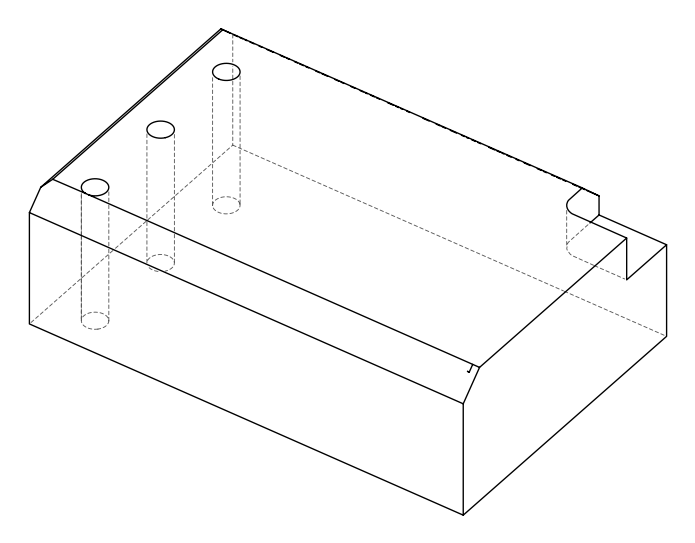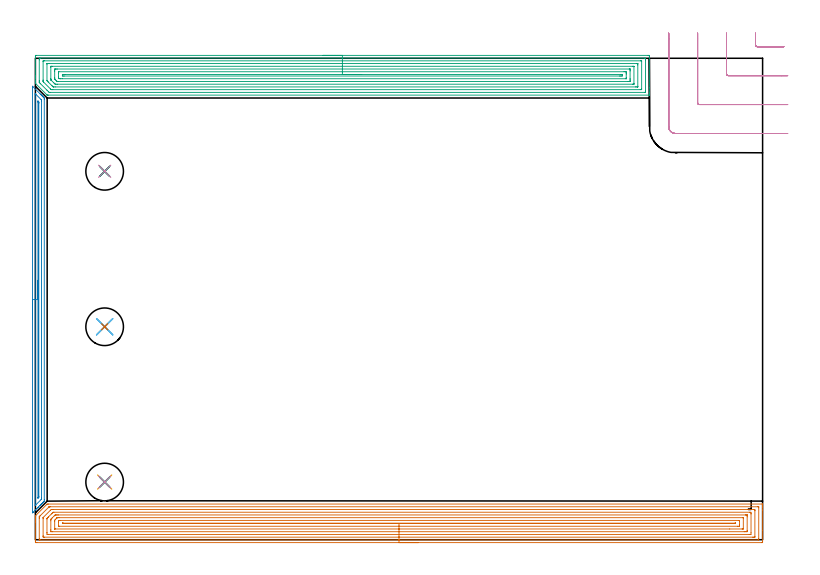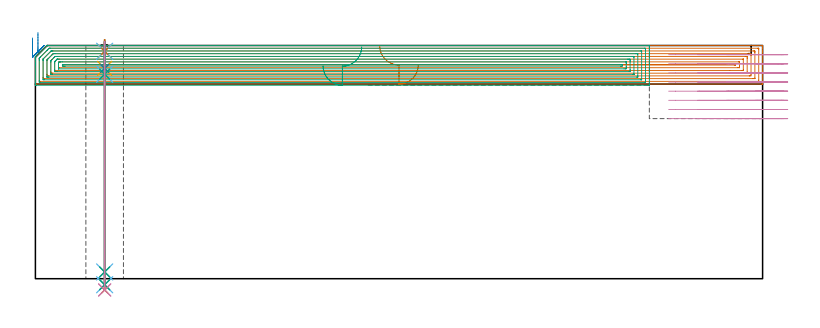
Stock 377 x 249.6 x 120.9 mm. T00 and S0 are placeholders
(PLAN: 16 operations, 11 tool changes, 58.9 min)
(1 AREA_MILL | FG_CHAMFER_SURFACE | UGT0205_001 | 24.27 min | 75398 mm3)
(2 AREA_MILL_1 | FG_CHAMFER_SURFACE_1 | UGT0205_001 | 5.32 min | 4110 mm3)
(3 AREA_MILL_2 | FG_CHAMFER_SURFACE_2 | UGT0205_001 | 20.56 min | 69071 mm3)
(4 MILL_CORNER_NOTCH_RECTANGULAR | CORNER_NOTCH_RECTANGULAR | UGT0201_094 | Follow Part, ap 5, ae 75% | 5.07 min | 105839 mm3)
(5 SPOT_DRILL | STEP1HOLE | NXT0321_9005460120000 | 0.05 min | 178 mm3)
(6 SPOT_DRILL_1 | STEP1HOLE_1 | NXT0321_9005460120000 | 0.05 min | 188 mm3)
(7 SPOT_DRILL_2 | STEP1HOLE_2 | NXT0321_9005460120000 | 0.05 min | 178 mm3)
(8 DRILL_BLIND_HOLE_INTO_CENTER | STEP1HOLE | UGT0301_198 | 0.06 min | 404 mm3)
(9 GUN_DRILL_THROUGH_HOLE | STEP1HOLE | UGT0307_003 | 0.59 min | 4210 mm3)
(10 SPADE_DRILL_TO_ENLARGE_THROUGH_HOLE | STEP1HOLE | UGT0306_010 | 0.52 min | 31255 mm3)
(11 DRILL_BLIND_HOLE_INTO_CENTER_1 | STEP1HOLE_1 | UGT0301_198 | 0.06 min | 416 mm3)
(12 GUN_DRILL_THROUGH_HOLE_1 | STEP1HOLE_1 | UGT0307_003 | 0.59 min | 4214 mm3)
(13 SPADE_DRILL_TO_ENLARGE_THROUGH_HOLE_1 | STEP1HOLE_1 | UGT0306_010 | 0.52 min | 31262 mm3)
(14 DRILL_BLIND_HOLE_INTO_CENTER_2 | STEP1HOLE_2 | UGT0301_198 | 0.06 min | 390 mm3)
(15 GUN_DRILL_THROUGH_HOLE_2 | STEP1HOLE_2 | UGT0307_003 | 0.59 min | 4219 mm3)
(16 SPADE_DRILL_TO_ENLARGE_THROUGH_HOLE_2 | STEP1HOLE_2 | UGT0306_010 | 0.52 min | 31261 mm3)
(TOOL UGT0205_001 | Chamfer Mill 20 x 3 x 45 deg. | D20 FL50 Z2)
(TOOL UGT0201_094 | End mill 20 mm | D20 FL38 Z4)
(TOOL NXT0321_9005460120000 | NC Spot Drill, 142deg, 12mm, Carbide, Uncoated | D12 PA142 FL30 Z2)
(TOOL UGT0301_198 | Twist Drill 7.9 mm | D7.9 PA118 FL73 Z2)
(TOOL UGT0307_003 | Gun Drill 7 mm | D7 PA130 FL24 Z1)
(TOOL UGT0306_010 | Spade Drill 19.5mm | D19.5 PA132 FL10 Z2)
(OP 1 AREA_MILL)
G17 G21 G94 G90
T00 M6
G54
G17 G0 G90 X198.5 Y-1.5 S1061 M3
G43 Z130.9 H0
Z110.9
G94 G1 X198.462 Z110.028 F250.
X198.348 Z109.164
X198.159 Z108.312
X197.897 Z107.48
X197.563 Z106.674
X197.16 Z105.9
X196.692 Z105.164
X196.16 Z104.472
X195.571 Z103.829
X194.928 Z103.24
X194.236 Z102.709
X193.5 Z102.24
X192.726 Z101.837
X191.92 Z101.503
X191.088 Z101.241
X190.237 Z101.052
X189.372 Z100.938
X188.5 Z100.9
X0.729
X0.608 Y-1.499 Z100.901
X0.007 Y-1.492 Z100.906
X0.004 Y-1.485 Z100.912
X0.001 Y-0.881 Z101.516
X0. Y-0.273 Z102.124
Y8.947 Z111.341
Y9.517 Z111.914
Y9.84 Z112.237
Y10.411 Z112.807
Y10.734 Z113.129
Y11.379 Z113.779
Y12.074 Z114.473
X0.001 Y12.199 Z114.598
X0.01 Y12.41 Z114.805
X0.12 Y12.52 Z114.919
X0.161 Y12.562 Z114.96
X5.963 Y18.364 Z120.762
X6.1 Y18.503 Z120.897
X6.817 Y18.5 Z120.9
X376.843
X376.99 Y18.505 Z120.895
X376.993 Y18.44 Z120.832
X377. Y18.053 Z120.452
Y17.633 Z120.032
Y16.988 Z119.383
Y15.771 Z118.168
Y15.201 Z117.595
Y4.765 Z107.162
X376.999 Y-0.881 Z101.516
X376.996 Y-1.485 Z100.912
X376.993 Y-1.491 Z100.906
X376.392 Y-1.5 Z100.9
X188.5
Y-0.086 Z102.314
X2.393 Y-0.085 Z102.315
X2.295 Y-0.084 Z102.316
X2.099 Y-0.079 Z102.321
X2.009 Y-0.072 Z102.328
X2.006 Y-0.043 Z102.357
X2.004 Y0.012 Z102.412
X2. Y0.405 Z102.805
Y11.127 Z113.527
X2.002 Y11.627 Z114.027
X2.006 Y11.823 Z114.223
X2.01 Y11.921 Z114.321
X2.02 Y11.959 Z114.359
X2.039 Y11.981 Z114.381
X2.393 Y12.343 Z114.743
X2.481 Y12.432 Z114.832
X6.947 Y16.897 Z119.297
X7.04 Y16.988 Z119.388
X7.122 Y17.063 Z119.463
X7.138 Y17.077 Z119.477
X7.226 Y17.08 Z119.48
X7.356 Y17.084 Z119.484
X7.552 Y17.085 Z119.485
X7.65 Y17.086 Z119.486
X374.607 Y17.085 Z119.485
X374.705 Y17.084 Z119.484
X374.901 Y17.079 Z119.479
X374.991 Y17.072 Z119.472
X374.994 Y17.043 Z119.443
X374.996 Y16.988 Z119.388
X375. Y16.595 Z118.995
X374.999 Y0.514 Z102.914
X374.992 Y0.012 Z102.412
X374.99 Y-0.079 Z102.321
X374.803 Y-0.083 Z102.317
X374.705 Y-0.085 Z102.315
X188.5 Y-0.086 Z102.314
Y1.328 Z103.728
X4.648 Y1.329 Z103.729
X4.178 Y1.333 Z103.733
X4.031 Y1.335 Z103.735
X4.01 Y1.622 Z104.022
X4.003 Y1.799 Z104.199
X4. Y1.977 Z104.377
Y10.912 Z113.312
X4.001 Y11.269 Z113.669
X4.006 Y11.448 Z113.848
X4.01 Y11.491 Z113.891
X4.041 Y11.53 Z113.93
X4.127 Y11.627 Z114.027
X7.748 Y15.249 Z117.649
X8.177 Y15.665 Z118.065
X8.641 Y15.669 Z118.069
X9.064 Y15.671 Z118.071
X372.352
X372.822 Y15.667 Z118.067
X372.969 Y15.665 Z118.065
X372.99 Y15.378 Z117.778
X372.997 Y15.201 Z117.601
X373. Y15.023 Z117.423
X372.999 Y1.622 Z104.022
X372.994 Y1.443 Z103.843
X372.989 Y1.335 Z103.735
X372.939 Y1.332 Z103.732
X372.822 Y1.33 Z103.73
X372.4 Y1.329 Z103.729
X371.929 Y1.328 Z103.728
X188.5
Y2.743 Z105.143
X6.806
X6.021 Y2.75 Z105.15
X6. Y3.549 Z105.949
Y3.586 Z105.986
X6.001 Y10.734 Z113.134
X6.007 Y10.948 Z113.348
X6.012 Y11.052 Z113.452
X6.079 Y11.122 Z113.522
X6.271 Y11.319 Z113.719
X6.576 Y11.627 Z114.027
X6.716 Y11.767 Z114.167
X8.362 Y13.414 Z115.814
X8.641 Y13.692 Z116.092
X8.951 Y13.997 Z116.397
X9.151 Y14.19 Z116.59
X9.222 Y14.25 Z116.65
X9.584 Y14.257 Z116.657
X370.195
X370.978 Y14.25 Z116.65
X370.999 Y13.451 Z115.851
X371. Y13.414 Z115.814
X370.999 Y3.586 Z105.986
X370.98 Y2.75 Z105.15
X370.144 Y2.743 Z105.143
X370.094
X188.5
Y4.157 Z106.557
X8.963
X8.641 Y4.158 Z106.558
X8.066 Y4.162 Z106.562
X8.024 Y4.164 Z106.564
X8.01 Y4.175 Z106.575
X8.004 Y4.224 Z106.624
X8.001 Y4.48 Z106.88
X8. Y5.121 Z107.521
X8.001 Y9.84 Z112.24
X8.006 Y10.475 Z112.875
X8.014 Y10.603 Z113.003
X8.138 Y10.734 Z113.134
X8.387 Y10.987 Z113.387
X8.641 Y11.243 Z113.643
X9.726 Y12.327 Z114.727
X9.922 Y12.52 Z114.92
X10.178 Y12.768 Z115.168
X10.269 Y12.836 Z115.236
X10.426 Y12.838 Z115.238
X10.997 Y12.842 Z115.242
X11.319 Y12.843 Z115.243
X11.889
X368.037
X368.359 Y12.842 Z115.242
X368.934 Y12.838 Z115.238
X368.976 Y12.836 Z115.236
X368.99 Y12.825 Z115.225
X368.996 Y12.776 Z115.176
X368.999 Y12.52 Z114.92
X369. Y11.879 Z114.279
X368.999 Y4.733 Z107.133
X368.996 Y4.48 Z106.88
X368.99 Y4.166 Z106.566
X368.678 Y4.161 Z106.561
X368.359 Y4.159 Z106.559
X367.789 Y4.157 Z106.557
X367.466
X188.5
Y5.571 Z107.971
X10.228
X10.065 Y5.573 Z107.973
X10.025 Y5.575 Z107.975
X10.012 Y5.578 Z107.978
X10.009 Y5.587 Z107.987
X10.005 Y5.624 Z108.024
X10.001 Y5.799 Z108.199
X10. Y9.373 Z111.773
X10.005 Y9.84 Z112.24
X10.01 Y10.053 Z112.453
X10.014 Y10.155 Z112.555
X10.504 Y10.656 Z113.056
X10.95 Y11.103 Z113.503
X11.074 Y11.225 Z113.625
X11.173 Y11.323 Z113.723
X11.242 Y11.387 Z113.787
X11.281 Y11.421 Z113.821
X11.319 Y11.423 Z113.823
X11.519 Y11.426 Z113.826
X12.211 Y11.429 Z113.829
X12.409
X366.772
X366.935 Y11.427 Z113.827
X366.975 Y11.424 Z113.824
X366.988 Y11.422 Z113.822
X366.991 Y11.413 Z113.813
X366.995 Y11.376 Z113.776
X366.999 Y11.201 Z113.601
Y5.841 Z108.241
X366.995 Y5.698 Z108.098
X366.99 Y5.59 Z107.99
X366.92 Y5.578 Z107.978
X366.574 Y5.574 Z107.974
X366.375 Y5.572 Z107.972
X359.953 Y5.571 Z107.971
X188.5
Y6.985 Z109.385
X12.385 Y6.986 Z109.386
X12.211 Y6.988 Z109.388
X12.039 Y6.992 Z109.392
X12.009 Y7. Z109.4
X12.005 Y7.033 Z109.433
X12.002 Y7.089 Z109.489
X12. Y7.16 Z109.56
Y7.371 Z109.771
Y8.947 Z111.347
Y9.158 Z111.558
X12.005 Y9.499 Z111.899
X12.01 Y9.669 Z112.069
X12.017 Y9.708 Z112.108
X12.051 Y9.747 Z112.147
X12.138 Y9.84 Z112.24
X12.174 Y9.877 Z112.277
X12.211 Y9.913 Z112.313
X12.308 Y9.999 Z112.399
X12.392 Y10.008 Z112.408
X12.571 Y10.011 Z112.411
X12.93 Y10.014 Z112.414
X13.104 Y10.015 Z112.415
X364.615 Y10.014 Z112.414
X364.789 Y10.012 Z112.412
X364.961 Y10.008 Z112.408
X364.991 Y10. Z112.4
X364.995 Y9.967 Z112.367
X364.998 Y9.911 Z112.311
X365. Y9.84 Z112.24
Y9.629 Z112.029
Y7.842 Z110.242
X364.998 Y7.16 Z109.56
X364.995 Y7.054 Z109.454
X364.99 Y7.003 Z109.403
X364.981 Y6.992 Z109.392
X364.959 Y6.989 Z109.389
X364.789 Y6.987 Z109.387
X364.07 Y6.985 Z109.385
X188.5
Y8.4 Z110.8
X14.342
X14.242 Y8.401 Z110.801
X14.042 Y8.407 Z110.807
X14.008 Y8.409 Z110.809
X14.005 Y8.418 Z110.818
X14.002 Y8.445 Z110.845
X14.001 Y8.5 Z110.9
X14.002 Y8.555 Z110.955
X14.005 Y8.582 Z110.982
X14.008 Y8.591 Z110.991
X14.043 Y8.593 Z110.993
X14.242 Y8.599 Z110.999
X14.343 Y8.6 Z111.
X14.543
X362.658
X362.758 Y8.599 Z110.999
X362.957 Y8.593 Z110.993
X362.992 Y8.591 Z110.991
X362.995 Y8.582 Z110.982
X362.998 Y8.555 Z110.955
X362.999 Y8.5 Z110.9
X362.998 Y8.445 Z110.845
X362.995 Y8.418 Z110.818
X362.992 Y8.409 Z110.809
X362.958 Y8.407 Z110.807
X362.758 Y8.401 Z110.801
X362.657 Y8.4 Z110.8
X362.312
X188.5
X187.628 Z110.838
X186.764 Z110.951
X185.912 Z111.14
X185.08 Z111.403
X184.274 Z111.736
X183.5 Z112.139
X182.764 Z112.608
X182.072 Z113.139
X181.429 Z113.728
X180.84 Z114.372
X180.309 Z115.064
X179.84 Z115.8
X179.437 Z116.573
X179.103 Z117.379
X178.841 Z118.211
X178.652 Z119.063
X178.538 Z119.928
X178.5 Z120.8
G0 Z130.9
M5
M2
(OP 2 AREA_MILL_1)
G17 G21 G94 G90
T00 M6
G54
G17 G0 G90 X-1.5 Y114.5 S1061 M3
G43 Z130.9 H0
Z124.8
G94 G1 Y114.538 Z123.928 F250.
Y114.652 Z123.063
Y114.841 Z122.212
Y115.103 Z121.38
Y115.437 Z120.574
Y115.84 Z119.8
Y116.309 Z119.064
Y116.84 Z118.372
Y117.429 Z117.729
Y118.072 Z117.139
Y118.764 Z116.608
Y119.5 Z116.14
Y120.274 Z115.737
Y121.08 Z115.403
Y121.912 Z115.141
Y122.764 Z114.952
Y123.629 Z114.838
Y124.5 Z114.8
Y235.068 Z114.799
X-1.494 Y235.083 Z114.804
X-1.471 Y235.068 Z114.827
X-1.384 Y234.984 Z114.915
X-1.345 Y234.945 Z114.954
X2.491 Y231.109 Z118.791
X2.705 Y230.896 Z119.003
X2.868 Y230.734 Z119.163
X3.025 Y230.576 Z119.323
X3.153 Y230.449 Z119.45
X3.308 Y230.295 Z119.603
X3.457 Y230.144 Z119.755
X3.6 Y230.002 Z119.897
X3.747 Y229.855 Z120.042
X3.889 Y229.712 Z120.187
X4.047 Y229.554 Z120.344
X4.186 Y229.416 Z120.482
X4.492 Y229.107 Z120.789
X4.595 Y229.002 Z120.891
X4.6 Y228.213 Z120.9
Y20.787
X4.595 Y19.998 Z120.891
X4.492 Y19.893 Z120.789
X4.186 Y19.584 Z120.482
X4.047 Y19.446 Z120.345
X3.889 Y19.288 Z120.187
X3.747 Y19.145 Z120.042
X3.6 Y18.999 Z119.898
X3.457 Y18.856 Z119.755
X3.308 Y18.705 Z119.603
X3.153 Y18.552 Z119.45
X3.025 Y18.424 Z119.323
X2.868 Y18.266 Z119.163
X2.706 Y18.105 Z119.003
X2.593 Y17.992 Z118.891
X2.429 Y17.826 Z118.723
X2.258 Y17.658 Z118.556
X1.55 Y16.949 Z117.848
X1.365 Y16.763 Z117.661
X0.763 Y16.163 Z117.063
X0.085 Y15.485 Z116.384
X-1.105 Y14.295 Z115.195
X-1.322 Y14.081 Z114.978
X-1.493 Y13.919 Z114.806
X-1.5 Y14.081 Z114.8
Y14.095
Y124.5
X-0.086 Z116.214
Y230.772
X-0.085 Y230.896 Z116.215
X-0.081 Y231.156 Z116.219
X-0.079 Y231.207 Z116.221
X-0.05 Y231.189 Z116.25
X-0.001 Y231.144 Z116.299
X0.254 Y230.896 Z116.554
X2.936 Y228.213 Z119.236
X3.108 Y228.035 Z119.408
X3.168 Y227.97 Z119.468
X3.179 Y227.923 Z119.479
X3.181 Y227.828 Z119.481
X3.185 Y227.444 Z119.485
X3.186 Y227.319 Z119.486
Y21.681
X3.184 Y21.296 Z119.484
X3.181 Y21.104 Z119.481
X3.179 Y21.058 Z119.479
X3.165 Y21.027 Z119.465
X3.12 Y20.977 Z119.42
X2.936 Y20.787 Z119.236
X0.113 Y17.964 Z116.413
X0.02 Y17.873 Z116.32
X-0.07 Y17.792 Z116.23
X-0.079 Y17.788 Z116.221
X-0.081 Y17.844 Z116.219
X-0.085 Y17.98 Z116.215
X-0.086 Y124.5 Z116.214
X1.328 Z117.628
X1.329 Y226.651 Z117.629
X1.33 Y227.319 Z117.63
X1.332 Y227.352 Z117.632
Y227.353
X1.376 Y227.319 Z117.676
X1.55 Y227.146 Z117.85
X1.725 Y226.964 Z118.025
X1.765 Y226.916 Z118.065
X1.768 Y226.801 Z118.068
X1.77 Y226.651 Z118.07
X1.771 Y226.425 Z118.071
Y226.2
Y22.575
X1.769 Y22.352 Z118.069
X1.764 Y22.125 Z118.064
X1.761 Y22.072 Z118.061
X1.742 Y22.05 Z118.042
X1.692 Y21.995 Z117.992
X1.55 Y21.849 Z117.85
X1.466 Y21.766 Z117.766
X1.38 Y21.681 Z117.68
X1.358 Y21.664 Z117.658
X1.335 Y21.649 Z117.635
X1.332 Y21.681 Z117.632
X1.33 Y21.716 Z117.63
X1.329 Y21.906 Z117.629
X1.328 Y124.5 Z117.628
Y125.372 Z117.666
Y126.237 Z117.78
Y127.088 Z117.969
Y127.92 Z118.231
Y128.726 Z118.565
Y129.5 Z118.968
Y130.236 Z119.437
Y130.928 Z119.968
Y131.571 Z120.557
Y132.161 Z121.201
Y132.692 Z121.893
Y133.16 Z122.628
Y133.563 Z123.402
Y133.897 Z124.208
Y134.159 Z125.04
Y134.348 Z125.892
Y134.462 Z126.757
Y134.5 Z127.628
G0 Z130.9
M5
M2
(OP 3 AREA_MILL_2)
G17 G21 G94 G90
T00 M6
G54
G17 G0 G90 X149.15 Y251.1 S1061 M3
G43 Z130.9 H0
Z110.3
G94 G1 X149.188 Z109.428 F250.
X149.302 Z108.564
X149.491 Z107.712
X149.753 Z106.88
X150.087 Z106.074
X150.49 Z105.3
X150.959 Z104.564
X151.49 Z103.872
X152.079 Z103.229
X152.722 Z102.64
X153.414 Z102.108
X154.15 Z101.64
X154.924 Z101.237
X155.73 Z100.903
X156.562 Z100.641
X157.414 Z100.452
X158.278 Z100.338
X159.15 Z100.3
X317.685
X318.041 Y251.096 Z100.302
X318.29 Y251.092 Z100.306
X318.3 Y250.839 Z100.558
Y234.311 Z117.084
Y231.924 Z119.471
Y231.254 Z120.145
Y230.906 Z120.494
Y230.535 Z120.856
X318.291 Y230.503 Z120.888
X318.132 Y230.5 Z120.9
X6.867
X6.104 Y230.505 Z120.891
X6.069 Y230.535 Z120.863
X6.01 Y230.589 Z120.81
X0.146 Y236.454 Z114.945
X0.101 Y236.498 Z114.898
X0.01 Y236.598 Z114.793
X0.001 Y236.695 Z114.697
X0. Y237.141 Z114.258
Y237.467 Z113.933
Y238.137 Z113.258
Y239.36 Z112.037
Y239.912 Z111.482
Y240.524 Z110.871
Y249.952 Z101.445
X0.004 Y250.563 Z100.834
X0.008 Y251.092 Z100.306
X0.081 Y251.094 Z100.303
X0.615 Y251.1 Z100.3
X159.15
Y249.686 Z101.714
X315.898
X316.29 Y249.676 Z101.724
X316.298 Y249.279 Z102.121
X316.299 Y248.788 Z102.612
X316.3 Y248.389 Z103.011
X316.299 Y232.812 Z118.588
X316.298 Y232.415 Z118.985
X316.29 Y231.924 Z119.476
X315.908 Y231.915 Z119.485
X315.898 Y231.914 Z119.486
X7.771
X7.137 Y231.924 Z119.476
X6.867 Y232.186 Z119.214
X6.238 Y232.812 Z118.588
X5.974 Y233.075 Z118.325
X2.687 Y236.362 Z115.038
X2.402 Y236.649 Z114.751
X2.105 Y236.952 Z114.448
X2.034 Y237.028 Z114.372
X2.01 Y237.07 Z114.33
X2.006 Y237.117 Z114.283
X2.002 Y237.25 Z114.15
X2. Y237.649 Z113.751
Y238.137 Z113.263
X2.001 Y248.788 Z102.612
X2.002 Y249.185 Z102.215
X2.01 Y249.676 Z101.724
X2.392 Y249.685 Z101.715
X2.402 Y249.686 Z101.714
X159.15
Y248.272 Z103.128
X313.739
X314.112 Y248.271 Z103.129
X314.236 Y248.268 Z103.132
X314.277 Y248.265 Z103.135
X314.29 Y248.254 Z103.146
X314.295 Y248.211 Z103.189
X314.299 Y248.087 Z103.313
Y233.7 Z117.7
X314.298 Y233.515 Z117.885
X314.289 Y233.336 Z118.064
X314.112 Y233.333 Z118.067
X313.592 Y233.329 Z118.071
X9.027 Y233.328 Z118.072
X8.654 Y233.329 Z118.071
X8.28 Y233.333 Z118.067
X8.178 Y233.335 Z118.065
X8.124 Y233.383 Z118.017
X8.014 Y233.488 Z117.912
X7.799 Y233.7 Z117.7
X4.188 Y237.311 Z114.089
X4.085 Y237.416 Z113.984
X4.037 Y237.469 Z113.931
X4.016 Y237.495 Z113.905
X4.01 Y237.578 Z113.822
X4.002 Y237.951 Z113.449
X4. Y238.137 Z113.263
Y238.324 Z113.076
X4.001 Y247.9 Z103.5
X4.002 Y248.085 Z103.315
X4.011 Y248.264 Z103.136
X4.188 Y248.267 Z103.133
X4.708 Y248.271 Z103.129
X159.15 Y248.272 Z103.128
Y246.857 Z104.543
X311.59
X312.209 Y246.852 Z104.548
X312.28 Y246.85 Z104.55
X312.291 Y246.845 Z104.555
X312.294 Y246.823 Z104.577
X312.297 Y246.772 Z104.628
X312.299 Y246.565 Z104.835
X312.3 Y246.151 Z105.249
X312.299 Y235.044 Z116.356
X312.296 Y234.828 Z116.572
X312.293 Y234.775 Z116.625
X312.291 Y234.753 Z116.647
X312.272 Y234.75 Z116.65
X312.165 Y234.747 Z116.653
X311.433 Y234.743 Z116.657
X311.276
X10.283
X9.547 Y234.744 Z116.656
X9.388 Y234.745 Z116.655
X9.211 Y234.75 Z116.65
X8.839 Y235.114 Z116.286
X8.654 Y235.295 Z116.105
X6.699 Y237.25 Z114.15
X6.534 Y237.417 Z113.983
X6.211 Y237.746 Z113.654
X6.01 Y237.953 Z113.447
X6. Y238.137 Z113.263
X6.001 Y246.556 Z104.844
X6.004 Y246.772 Z104.628
X6.007 Y246.825 Z104.575
X6.009 Y246.847 Z104.553
X6.028 Y246.85 Z104.55
X6.135 Y246.853 Z104.547
X6.867 Y246.857 Z104.543
X7.024
X159.15
Y245.443 Z105.957
X309.646
X309.853 Y245.441 Z105.959
X310.265 Y245.436 Z105.964
X310.291 Y245.431 Z105.969
X310.294 Y245.419 Z105.981
X310.297 Y245.388 Z106.012
X310.299 Y245.331 Z106.069
X310.3 Y245.238 Z106.162
X310.299 Y236.601 Z114.799
X310.297 Y236.362 Z115.038
X310.292 Y236.2 Z115.2
X310.29 Y236.166 Z115.234
X310.197 Y236.162 Z115.238
X310.06 Y236.159 Z115.241
X309.853 Y236.157 Z115.243
X309.646
X11.333
X10.644 Y236.159 Z115.241
X10.44 Y236.163 Z115.237
X10.242 Y236.168 Z115.232
X10.043 Y236.362 Z115.038
X9.547 Y236.852 Z114.548
X8.262 Y238.137 Z113.263
X8.133 Y238.269 Z113.131
X8.035 Y238.374 Z113.026
X8.01 Y238.404 Z112.996
X8.006 Y238.422 Z112.978
X8.003 Y238.462 Z112.938
X8. Y238.787 Z112.613
Y239.025 Z112.375
Y244.999 Z106.401
X8.003 Y245.238 Z106.162
X8.008 Y245.4 Z106.
X8.01 Y245.434 Z105.966
X8.103 Y245.438 Z105.962
X8.241 Y245.441 Z105.959
X8.448 Y245.443 Z105.957
X8.654
X159.15
Y244.029 Z107.371
X307.86
X308.185 Y244.027 Z107.373
X308.251 Y244.025 Z107.375
X308.28 Y244.022 Z107.378
X308.29 Y244.012 Z107.388
X308.296 Y243.917 Z107.483
X308.299 Y243.463 Z107.937
X308.3 Y243.026 Z108.374
Y239.025 Z112.375
Y238.588 Z112.812
X308.297 Y238.137 Z113.263
X308.291 Y237.709 Z113.691
X308.278 Y237.578 Z113.822
X308.145 Y237.576 Z113.824
X307.86 Y237.573 Z113.827
X307.536 Y237.571 Z113.829
X306.967
X11.903
X11.333 Y237.574 Z113.826
X11.297 Y237.576 Z113.824
X11.28 Y237.58 Z113.82
X11.26 Y237.596 Z113.804
X11.179 Y237.672 Z113.728
X11.021 Y237.827 Z113.573
X10.71 Y238.137 Z113.263
X10.44 Y238.408 Z112.992
X10.133 Y238.718 Z112.682
X10.059 Y238.797 Z112.603
X10.024 Y238.836 Z112.564
X10.01 Y238.88 Z112.52
X10.007 Y239.025 Z112.375
X10.001 Y239.461 Z111.939
X10. Y243.012 Z108.388
X10.003 Y243.463 Z107.937
X10.009 Y243.891 Z107.509
X10.022 Y244.022 Z107.378
X10.155 Y244.024 Z107.376
X10.44 Y244.027 Z107.373
X10.764 Y244.028 Z107.372
X11.333 Y244.029 Z107.371
X159.15
Y242.615 Z108.785
X305.181
X306.038 Y242.611 Z108.789
X306.074 Y242.608 Z108.792
X306.29 Y242.575 Z108.825
X306.296 Y242.354 Z109.046
X306.299 Y241.688 Z109.712
X306.3 Y241.463 Z109.937
X306.299 Y239.688 Z111.712
X306.292 Y239.025 Z112.375
X306.29 Y239. Z112.4
X306.281 Y238.992 Z112.408
X306.233 Y238.989 Z112.411
X306.153 Y238.986 Z112.414
X14.052 Y238.985 Z112.415
X13.158 Y238.986 Z112.414
X13.119 Y238.988 Z112.412
X12.284 Y239.025 Z112.375
X12.226 Y239.077 Z112.323
X12.025 Y239.284 Z112.116
X12.01 Y239.688 Z111.712
X12.004 Y239.912 Z111.488
X12.001 Y240.137 Z111.263
Y241.912 Z109.488
X12.008 Y242.575 Z108.825
X12.01 Y242.6 Z108.8
X12.019 Y242.608 Z108.792
X12.068 Y242.611 Z108.789
X12.147 Y242.614 Z108.786
X159.15 Y242.615 Z108.785
Y241.2 Z110.2
X303.394
X303.887 Y241.198 Z110.202
X304.287 Y241.193 Z110.207
X304.3 Y240.8 Z110.6
Y240.788 Z110.612
X304.287 Y240.407 Z110.993
X303.795 Y240.401 Z110.999
X303.394 Y240.4 Z111.
X302.904
X14.906
X14.413 Y240.402 Z110.998
X14.013 Y240.407 Z110.993
X14. Y240.8 Z110.6
Y240.812 Z110.588
X14.013 Y241.193 Z110.207
X14.505 Y241.198 Z110.202
X14.906 Y241.2 Z110.2
X15.396
X159.15
X160.022 Z110.238
X160.887 Z110.351
X161.738 Z110.54
X162.57 Z110.803
X163.376 Z111.136
X164.15 Z111.539
X164.886 Z112.008
X165.578 Z112.539
X166.221 Z113.128
X166.81 Z113.772
X167.342 Z114.464
X167.81 Z115.2
X168.213 Z115.973
X168.547 Z116.779
X168.809 Z117.611
X168.998 Z118.463
X169.112 Z119.328
X169.15 Z120.2
G0 Z130.9
M5
M2
(OP 4 MILL_CORNER_NOTCH_RECTANGULAR)
G17 G21 G94 G90
T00 M6
G54
G17 G0 G90 X373.3 Y262.6 S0 M3
G43 Z130.9 H0
Z116.162
G94 G1 Y259.6 F250.
Y256.595 F500.
G3 X374.295 Y255.6 R1.
G1 X385.
X388. F250.
G0 Z130.9
X358.3 Y262.6
Z116.162
G1 Y259.6
Y241.595 F500.
G3 X359.295 Y240.6 R1.
G1 X387.
X390. F250.
G0 Z130.9
X343.3 Y262.6
Z116.162
G1 Y259.6
Y226.596 F500.
G3 X344.296 Y225.6 R1.
G1 X387.
X390. F250.
G0 Z130.9
X328.3 Y262.6
Z116.162
G1 Y259.6
Y214.2 F500.
G3 X331.9 Y210.6 R3.6
G1 X387.
X390. F250.
G0 Z130.9
X373.3 Y262.6
Z111.425
G1 Y259.6
Y256.595 F500.
G3 X374.295 Y255.6 R1.
G1 X385.
X388. F250.
G0 Z130.9
X358.3 Y262.6
Z111.425
G1 Y259.6
Y241.595 F500.
G3 X359.295 Y240.6 R1.
G1 X387.
X390. F250.
G0 Z130.9
X343.3 Y262.6
Z111.425
G1 Y259.6
Y226.596 F500.
G3 X344.296 Y225.6 R1.
G1 X387.
X390. F250.
G0 Z130.9
X328.3 Y262.6
Z111.425
G1 Y259.6
Y214.2 F500.
G3 X331.9 Y210.6 R3.6
G1 X387.
X390. F250.
G0 Z130.9
X373.3 Y262.6
Z106.687
G1 Y259.6
Y256.595 F500.
G3 X374.295 Y255.6 R1.
G1 X385.
X388. F250.
G0 Z130.9
X358.3 Y262.6
Z106.687
G1 Y259.6
Y241.595 F500.
G3 X359.295 Y240.6 R1.
G1 X387.
X390. F250.
G0 Z130.9
X343.3 Y262.6
Z106.687
G1 Y259.6
Y226.596 F500.
G3 X344.296 Y225.6 R1.
G1 X387.
X390. F250.
G0 Z130.9
X328.3 Y262.6
Z106.687
G1 Y259.6
Y214.2 F500.
G3 X331.9 Y210.6 R3.6
G1 X387.
X390. F250.
G0 Z130.9
X373.3 Y262.6
Z101.95
G1 Y259.6
Y256.595 F500.
G3 X374.295 Y255.6 R1.
G1 X385.
X388. F250.
G0 Z130.9
X358.3 Y262.6
Z101.95
G1 Y259.6
Y241.595 F500.
G3 X359.295 Y240.6 R1.
G1 X387.
X390. F250.
G0 Z130.9
X343.3 Y262.6
Z101.95
G1 Y259.6
Y226.596 F500.
G3 X344.296 Y225.6 R1.
G1 X387.
X390. F250.
G0 Z130.9
X328.3 Y262.6
Z101.95
G1 Y259.6
Y214.2 F500.
G3 X331.9 Y210.6 R3.6
G1 X387.
X390. F250.
G0 Z130.9
X373.3 Y262.6
Z97.212
G1 Y259.6
Y256.595 F500.
G3 X374.295 Y255.6 R1.
G1 X385.
X388. F250.
G0 Z130.9
X358.3 Y262.6
Z97.212
G1 Y259.6
Y241.595 F500.
G3 X359.295 Y240.6 R1.
G1 X387.
X390. F250.
G0 Z130.9
X343.3 Y262.6
Z97.212
G1 Y259.6
Y226.596 F500.
G3 X344.296 Y225.6 R1.
G1 X387.
X390. F250.
G0 Z130.9
X328.3 Y262.6
Z97.212
G1 Y259.6
Y214.2 F500.
G3 X331.9 Y210.6 R3.6
G1 X387.
X390. F250.
G0 Z130.9
X373.3 Y262.6
Z92.475
G1 Y259.6
Y256.595 F500.
G3 X374.295 Y255.6 R1.
G1 X385.
X388. F250.
G0 Z130.9
X358.3 Y262.6
Z92.475
G1 Y259.6
Y241.595 F500.
G3 X359.295 Y240.6 R1.
G1 X387.
X390. F250.
G0 Z130.9
X343.3 Y262.6
Z92.475
G1 Y259.6
Y226.596 F500.
G3 X344.296 Y225.6 R1.
G1 X387.
X390. F250.
G0 Z130.9
X328.3 Y262.6
Z92.475
G1 Y259.6
Y214.2 F500.
G3 X331.9 Y210.6 R3.6
G1 X387.
X390. F250.
G0 Z130.9
X373.3 Y262.6
Z87.737
G1 Y259.6
Y256.595 F500.
G3 X374.295 Y255.6 R1.
G1 X385.
X388. F250.
G0 Z130.9
X358.3 Y262.6
Z87.737
G1 Y259.6
Y241.595 F500.
G3 X359.295 Y240.6 R1.
G1 X387.
X390. F250.
G0 Z130.9
X343.3 Y262.6
Z87.737
G1 Y259.6
Y226.596 F500.
G3 X344.296 Y225.6 R1.
G1 X387.
X390. F250.
G0 Z130.9
X328.3 Y262.6
Z87.737
G1 Y259.6
Y214.2 F500.
G3 X331.9 Y210.6 R3.6
G1 X387.
X390. F250.
G0 Z130.9
X373.3 Y262.6
Z83.
G1 Y259.6
Y256.595 F500.
G3 X374.295 Y255.6 R1.
G1 X385.
X388. F250.
G0 Z130.9
X358.3 Y262.6
Z83.
G1 Y259.6
Y241.595 F500.
G3 X359.295 Y240.6 R1.
G1 X387.
X390. F250.
G0 Z130.9
X343.3 Y262.6
Z83.
G1 Y259.6
Y226.596 F500.
G3 X344.296 Y225.6 R1.
G1 X387.
X390. F250.
G0 Z130.9
X328.3 Y262.6
Z83.
G1 Y259.6
Y214.2 F500.
G3 X331.9 Y210.6 R3.6
G1 X387.
X390. F250.
G0 Z130.9
M5
M2
(OP 5 SPOT_DRILL)
G17 G21 G94 G90
T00 M6
G54
G17 G0 G90 X35.9 Y29.9 S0 M3
G43 Z130.9 H0
G94 G81 G98 Z117.9 F250. R123.9
G80
M5
M2
(OP 6 SPOT_DRILL_1)
G17 G21 G94 G90
T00 M6
G54
G17 G0 G90 X35.9 Y110.4 S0 M3
G43 Z130.9 H0
G94 G81 G98 Z117.9 F250. R123.9
G80
M5
M2
(OP 7 SPOT_DRILL_2)
G17 G21 G94 G90
T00 M6
G54
G17 G0 G90 X35.9 Y191. S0 M3
G43 Z130.9 H0
G94 G81 G98 Z117.9 F250. R123.9
G80
M5
M2
(OP 8 DRILL_BLIND_HOLE_INTO_CENTER)
G17 G21 G94 G90
T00 M6
G54
G17 G0 G90 X35.9 Y29.9 S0 M3
G43 Z130.9 H0
G94 G81 G98 Z109.05 F250. R122.9
G80
M5
M2
(OP 9 GUN_DRILL_THROUGH_HOLE)
G17 G21 G94 G90
T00 M6
G54
G17 G0 G90 X35.9 Y29.9 M8
G43 Z130.9 H0
Z121.443
S716 M3
G94 G1 Z106.021 F125. M26
G4 X.084
Z3.5 F250.
G4 X.084
Z-3.132 F125.
G4 X.084
M5
M9
G0 Z121.443
Z130.9
M2
(OP 10 SPADE_DRILL_TO_ENLARGE_THROUGH_HOLE)
G17 G21 G94 G90
T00 M6
G54
G17 G0 G90 X35.9 Y29.9 S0 M3
G43 Z130.9 H0
G94 G73 G98 Z-5.841 F250. Q18.106 R122.9
G80
M5
M2
(OP 11 DRILL_BLIND_HOLE_INTO_CENTER_1)
G17 G21 G94 G90
T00 M6
G54
G17 G0 G90 X35.9 Y110.4 S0 M3
G43 Z130.9 H0
G94 G81 G98 Z109.05 F250. R122.9
G80
M5
M2
(OP 12 GUN_DRILL_THROUGH_HOLE_1)
G17 G21 G94 G90
T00 M6
G54
G17 G0 G90 X35.9 Y110.4 M8
G43 Z130.9 H0
Z121.443
S716 M3
G94 G1 Z106.021 F125. M26
G4 X.084
Z3.5 F250.
G4 X.084
Z-3.132 F125.
G4 X.084
M5
M9
G0 Z121.443
Z130.9
M2
(OP 13 SPADE_DRILL_TO_ENLARGE_THROUGH_HOLE_1)
G17 G21 G94 G90
T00 M6
G54
G17 G0 G90 X35.9 Y110.4 S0 M3
G43 Z130.9 H0
G94 G73 G98 Z-5.841 F250. Q18.106 R122.9
G80
M5
M2
(OP 14 DRILL_BLIND_HOLE_INTO_CENTER_2)
G17 G21 G94 G90
T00 M6
G54
G17 G0 G90 X35.9 Y191. S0 M3
G43 Z130.9 H0
G94 G81 G98 Z109.05 F250. R122.9
G80
M5
M2
(OP 15 GUN_DRILL_THROUGH_HOLE_2)
G17 G21 G94 G90
T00 M6
G54
G17 G0 G90 X35.9 Y191. M8
G43 Z130.9 H0
Z121.443
S716 M3
G94 G1 Z106.021 F125. M26
G4 X.084
Z3.5 F250.
G4 X.084
Z-3.132 F125.
G4 X.084
M5
M9
G0 Z121.443
Z130.9
M2
(OP 16 SPADE_DRILL_TO_ENLARGE_THROUGH_HOLE_2)
G17 G21 G94 G90
T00 M6
G54
G17 G0 G90 X35.9 Y191. S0 M3
G43 Z130.9 H0
G94 G73 G98 Z-5.841 F250. Q18.106 R122.9
G80
M5
M2
